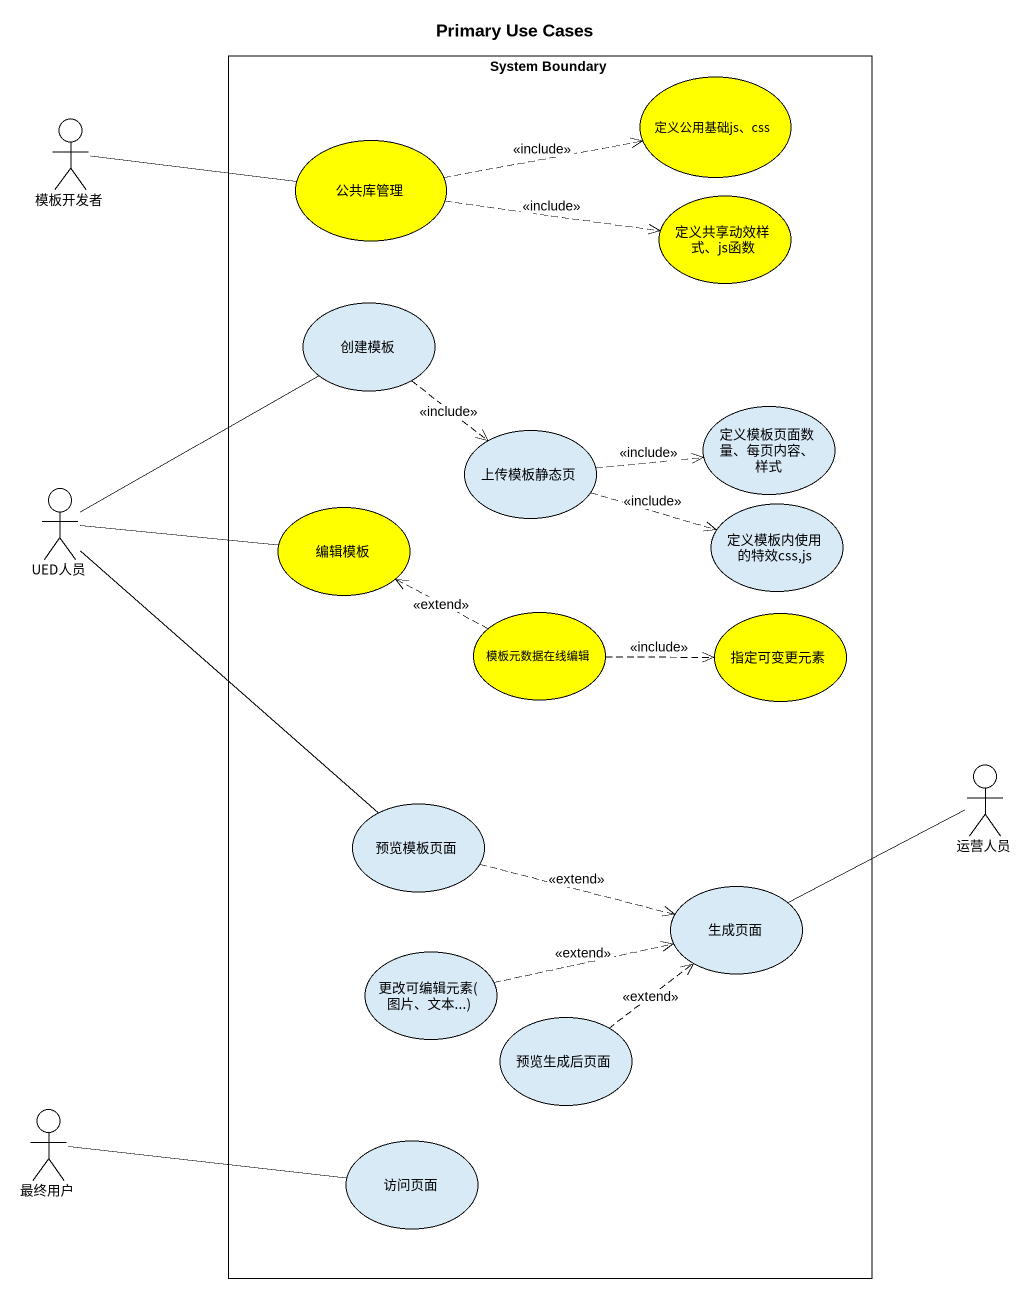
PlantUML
@startuml
title Primary Use Cases
rectangle "System Boundary" as System_Boundary {
  usecase "定义公用基础js、css" as 定义公用基础js_css #FFFF00
  usecase 公共库管理 #FFFF00
  usecase "定义共享动效样式、js函数" as 定义共享动效样式_js函数 #FFFF00
  usecase 创建模板
  usecase 上传模板静态页
  usecase "定义模板页面数量、每页内容、样式" as 定义模板页面数量_每页内容_样式
  usecase 编辑模板 #FFFF00
  usecase "定义模板内使用的特效css,js" as 定义模板内使用的特效css_js
  usecase 模板元数据在线编辑 #FFFF00
  usecase 指定可变更元素 #FFFF00
  usecase 预览模板页面
  usecase 生成页面
  usecase "更改可编辑元素(图片、文本...)" as 更改可编辑元素_图片_文本
  usecase 预览生成后页面
  usecase 访问页面
}
actor 模板开发者
actor UED人员
actor 运营人员
actor 最终用户
模板开发者 -right- 公共库管理
公共库管理 .right.> 定义公用基础js_css : <<include>>
公共库管理 .right.> 定义共享动效样式_js函数 : <<include>>
创建模板 ..> 上传模板静态页 : <<include>>
上传模板静态页 .right.> 定义模板页面数量_每页内容_样式 : <<include>>
上传模板静态页 .right.> 定义模板内使用的特效css_js : <<include>>
UED人员 -up- 创建模板
UED人员 -right- 编辑模板
UED人员 -- 预览模板页面
模板元数据在线编辑 .left.> 编辑模板 : <<extend>>
模板元数据在线编辑 .right.> 指定可变更元素 : <<include>>
运营人员 -left- 生成页面
预览模板页面 .right.> 生成页面 : <<extend>>
更改可编辑元素_图片_文本 .right.> 生成页面 : <<extend>>
预览生成后页面 .up.> 生成页面 : <<extend>>
最终用户 -right- 访问页面
@enduml
